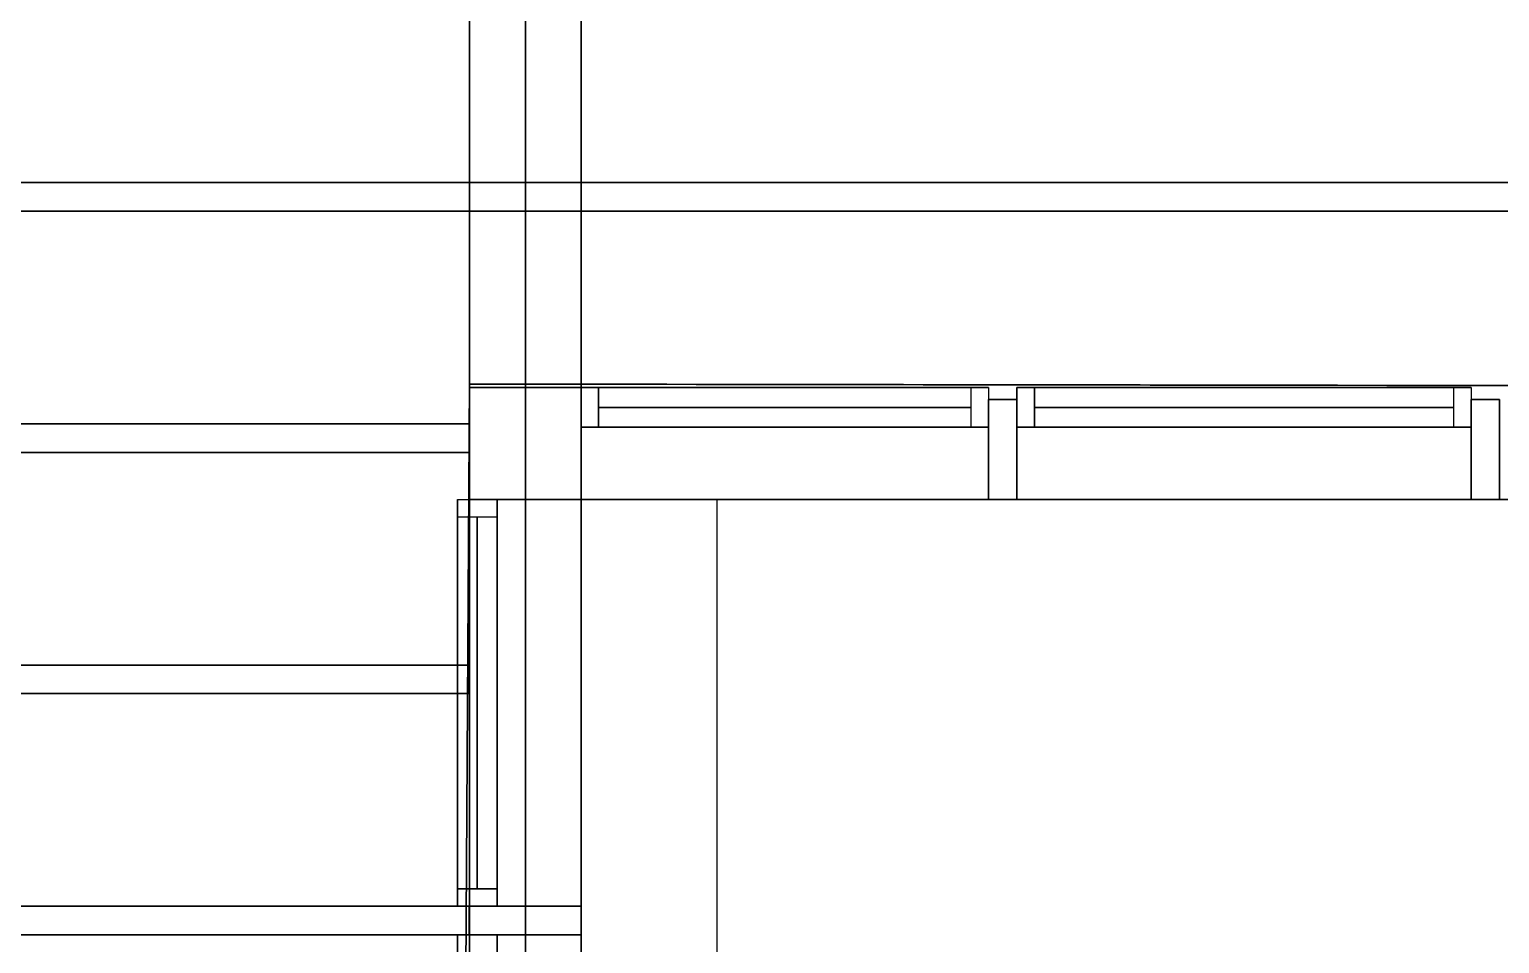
# Model space of a CAD drawing. Header units: millimetres. Extents: x 1429 to 3422, y 966 to 3043.
# Drawn here: x 2196.5 to 2531.5, y 1813.4 to 2021.8 of the extents above; entities that cross this region are included whole.
import ezdxf

# ---------------------------------------------------------------- set-up
doc = ezdxf.new("R2010")
doc.units = ezdxf.units.MM
doc.header["$MEASUREMENT"] = 0
for name, color, linetype in [('3D_BASE HORMIGON', 7, 'Continuous'), ('3D_CARPINTER_A', 7, 'Continuous'), ('3D_CUBIERTA', 7, 'Continuous'), ('3D_MURO', 1, 'Continuous'), ('3D_PILARES', 2, 'Continuous'), ('3D_PISO', 7, 'Continuous'), ('3D_VIDRIO', 131, 'Continuous'), ('3D_VIGAS', 5, 'Continuous')]:
    doc.layers.add(name, color=color, linetype=linetype)

msp = doc.modelspace()

# ---------------------------------------------------------------- linework, layer by layer
at = {"layer": '3D_BASE HORMIGON'}
for p, q in [((2322.29, 1914.63, 180), (2322.29, 1914.63)), ((2322.29, 1818.63, 90), (2322.29, 1818.63, -90))]:
    msp.add_line(p, q, dxfattribs=at)
for points in [[(2872.29, 2602.63), (2872.29, 1914.63), (2322.29, 1914.63), (2322.29, 2161.13), (2296.79, 2161.13), (2296.79, 2162.63), (1984.29, 2162.63), (1984.29, 2382.63), (2184.29, 2382.63), (2184.29, 2602.63), (2872.29, 2602.63)], [(2322.29, 2162.63), (2322.29, 1474.63), (1772.29, 1474.63), (1772.29, 1721.13), (1746.79, 1721.13), (1746.79, 1722.63), (1434.29, 1722.63), (1434.29, 1942.63), (1634.29, 1942.63), (1634.29, 2162.63), (2322.29, 2162.63)], [(2322.29, 2162.63), (2322.29, 1474.63)], [(2322.29, 1474.63), (2322.29, 2162.63)], [(2322.29, 2162.63), (2322.29, 1474.63)], [(2322.29, 1914.63), (2322.29, 2161.13)], [(2322.29, 2161.13), (2322.29, 1914.63)], [(2322.29, 1914.63), (2322.29, 2161.13)], [(2296.79, 2136.13), (2296.79, 1474.63)], [(2322.29, 2136.13), (2322.29, 1474.63)], [(2872.29, 1914.63), (2322.29, 1914.63)], [(2322.29, 1914.63), (2872.29, 1914.63)], [(2872.29, 1914.63), (2322.29, 1914.63)]]:
    msp.add_lwpolyline(points, dxfattribs=at)
for points in [[(2296.79, 2136.13, 90), (2296.79, 1805.38, 90), (2296.79, 1474.63, 90)], [(2296.79, 1474.63, 120), (2296.79, 1805.38, 120), (2296.79, 2136.13, 120)], [(2309.54, 2136.13, 120), (2309.54, 1805.38, 120), (2309.54, 1474.63, 120)], [(2309.54, 1474.63, 90), (2309.54, 1805.38, 90), (2309.54, 2136.13, 90)], [(2322.29, 1474.63, 120), (2322.29, 1805.38, 120), (2322.29, 2136.13, 120)], [(2322.29, 2136.13, 90), (2322.29, 1805.38, 90), (2322.29, 1474.63, 90)]]:
    msp.add_open_spline(points, degree=2, dxfattribs=at)
at = {"layer": '3D_CARPINTER_A'}
for p, q in [((2421.54, 1931.13, 450), (2421.54, 1940.13, 450)), ((2421.54, 1940.13, 210), (2421.54, 1931.13, 210)), ((2425.54, 1931.13, 446), (2425.54, 1940.13, 446)), ((2425.54, 1940.13, 214), (2425.54, 1931.13, 214)), ((2521.04, 1940.13, 214), (2521.04, 1931.13, 214)), ((2521.04, 1940.13, 446), (2521.04, 1931.13, 446)), ((2525.04, 1940.13, 450), (2525.04, 1931.13, 450)), ((2525.04, 1940.13, 210), (2525.04, 1931.13, 210))]:
    msp.add_line(p, q, dxfattribs=at)
msp.add_polyline3d([(1457.29, 1914.63, 432.63), (1457.29, 1722.63, 432.63), (1657.29, 1722.63, 465.35), (1657.29, 1716.63, 465.35), (1689.23, 1716.63, 470.58), (1689.79, 1500.13, 470.67), (2294.09, 1500.13, 569.56), (2296.79, 1940.96, 570), (2844.09, 1940.13, 659.69), (2846.79, 2380.96, 660), (3394.09, 2380.13, 749.62), (3394.15, 3014.73, 749.57), (2759.79, 3017.13, 645.76), (2759.79, 2794.63, 645.76), (2562.29, 2794.63, 613.45), (2562.29, 2577.13, 613.45), (2209.79, 2577.13, 555.76), (2209.79, 2356.13, 555.76), (2010.79, 2356.13, 523.2), (2010.79, 2136.13, 523.2), (1657.29, 2136.13, 465.35), (1657.29, 1914.63, 465.35), (1457.29, 1914.63, 432.63)], dxfattribs=at)
for points, degree in [([(3422.29, 2354.63, 220), (3055.62, 2061.29, 160), (2053.57, 1259.65, -3.97), (1686.9, 966.32, -63.97)], 3), ([(2322.29, 1931.13, 450), (2322.29, 1934.13, 450), (2322.29, 1937.13, 450), (2322.29, 1940.13, 450)], 3), ([(2322.29, 1940.13, 450), (2330.91, 1940.13, 450), (2346.78, 1940.13, 450), (2368.66, 1940.13, 450), (2390.54, 1940.13, 450), (2406.41, 1940.13, 450), (2415.04, 1940.13, 450)], 3), ([(2415.04, 1940.13, 210), (2406.41, 1940.13, 210), (2390.54, 1940.13, 210), (2368.66, 1940.13, 210), (2346.78, 1940.13, 210), (2330.91, 1940.13, 210), (2322.29, 1940.13, 210)], 3), ([(2322.29, 1940.13, 210), (2322.29, 1937.13, 210), (2322.29, 1934.13, 210), (2322.29, 1931.13, 210)], 3), ([(2322.29, 1940.13, 210), (2322.29, 1940.13, 290), (2322.29, 1940.13, 370), (2322.29, 1940.13, 450)], 3), ([(2326.24, 1931.13, 446), (2326.24, 1934.13, 446), (2326.24, 1937.13, 446), (2326.24, 1940.13, 446)], 3), ([(2326.24, 1940.13, 446), (2326.24, 1940.13, 368.67), (2326.24, 1940.13, 291.33), (2326.24, 1940.13, 214)], 3), ([(2326.24, 1940.13, 214), (2326.24, 1937.13, 214), (2326.24, 1934.13, 214), (2326.24, 1931.13, 214)], 3), ([(2411.08, 1940.13, 214), (2411.08, 1937.13, 214), (2411.08, 1934.13, 214), (2411.08, 1931.13, 214)], 3), ([(2411.08, 1940.13, 214), (2411.08, 1940.13, 291.33), (2411.08, 1940.13, 368.67), (2411.08, 1940.13, 446)], 3), ([(2411.08, 1940.13, 446), (2411.08, 1937.13, 446), (2411.08, 1934.13, 446), (2411.08, 1931.13, 446)], 3), ([(2415.04, 1940.13, 450), (2415.04, 1937.13, 450), (2415.04, 1934.13, 450), (2415.04, 1931.13, 450)], 3), ([(2415.04, 1940.13, 450), (2415.04, 1940.13, 370), (2415.04, 1940.13, 290), (2415.04, 1940.13, 210)], 3), ([(2415.04, 1940.13, 210), (2415.04, 1937.13, 210), (2415.04, 1934.13, 210), (2415.04, 1931.13, 210)], 3), ([(2421.54, 1940.13, 450), (2473.29, 1940.13, 450), (2525.04, 1940.13, 450)], 2), ([(2525.04, 1940.13, 210), (2473.29, 1940.13, 210), (2421.54, 1940.13, 210)], 2), ([(2421.54, 1940.13, 210), (2421.54, 1940.13, 330), (2421.54, 1940.13, 450)], 2), ([(2425.54, 1940.13, 446), (2425.54, 1940.13, 330), (2425.54, 1940.13, 214)], 2), ([(2425.54, 1940.13, 214), (2473.29, 1940.13, 214), (2521.04, 1940.13, 214)], 2), ([(2521.04, 1940.13, 446), (2473.29, 1940.13, 446), (2425.54, 1940.13, 446)], 2), ([(2521.04, 1940.13, 214), (2521.04, 1940.13, 330), (2521.04, 1940.13, 446)], 2), ([(2525.04, 1940.13, 450), (2525.04, 1940.13, 330), (2525.04, 1940.13, 210)], 2), ([(2322.29, 1931.13, 450), (2330.91, 1931.13, 450), (2346.78, 1931.13, 450), (2368.66, 1931.13, 450), (2390.54, 1931.13, 450), (2406.41, 1931.13, 450), (2415.04, 1931.13, 450)], 3), ([(2322.29, 1931.13, 210), (2322.29, 1931.13, 290), (2322.29, 1931.13, 370), (2322.29, 1931.13, 450)], 3), ([(2415.04, 1931.13, 210), (2406.41, 1931.13, 210), (2390.54, 1931.13, 210), (2368.66, 1931.13, 210), (2346.78, 1931.13, 210), (2330.91, 1931.13, 210), (2322.29, 1931.13, 210)], 3), ([(2326.24, 1931.13, 446), (2334, 1931.13, 446), (2348.47, 1931.13, 446), (2368.66, 1931.13, 446), (2388.85, 1931.13, 446), (2403.32, 1931.13, 446), (2411.08, 1931.13, 446)], 3), ([(2326.24, 1931.13, 214), (2326.24, 1931.13, 291.33), (2326.24, 1931.13, 368.67), (2326.24, 1931.13, 446)], 3), ([(2411.08, 1931.13, 214), (2403.32, 1931.13, 214), (2388.85, 1931.13, 214), (2368.66, 1931.13, 214), (2348.47, 1931.13, 214), (2334, 1931.13, 214), (2326.24, 1931.13, 214)], 3), ([(2411.08, 1931.13, 446), (2411.08, 1931.13, 368.67), (2411.08, 1931.13, 291.33), (2411.08, 1931.13, 214)], 3), ([(2415.04, 1931.13, 450), (2415.04, 1931.13, 370), (2415.04, 1931.13, 290), (2415.04, 1931.13, 210)], 3), ([(2421.54, 1931.13, 450), (2473.29, 1931.13, 450), (2525.04, 1931.13, 450)], 2), ([(2421.54, 1931.13, 210), (2421.54, 1931.13, 330), (2421.54, 1931.13, 450)], 2), ([(2525.04, 1931.13, 210), (2473.29, 1931.13, 210), (2421.54, 1931.13, 210)], 2), ([(2425.54, 1931.13, 446), (2473.29, 1931.13, 446), (2521.04, 1931.13, 446)], 2), ([(2425.54, 1931.13, 214), (2425.54, 1931.13, 330), (2425.54, 1931.13, 446)], 2), ([(2521.04, 1931.13, 214), (2473.29, 1931.13, 214), (2425.54, 1931.13, 214)], 2), ([(2521.04, 1931.13, 446), (2521.04, 1931.13, 330), (2521.04, 1931.13, 214)], 2), ([(2525.04, 1931.13, 450), (2525.04, 1931.13, 330), (2525.04, 1931.13, 210)], 2), ([(2294.09, 1821.88, 571.03), (2294.09, 1826.19, 571.03), (2294.09, 1834.51, 571.03), (2294.09, 1846.23, 571.03), (2294.09, 1857.38, 571.03), (2294.09, 1868.25, 571.03), (2294.09, 1879.12, 571.03), (2294.09, 1890.27, 571.03), (2294.09, 1901.99, 571.03), (2294.09, 1910.31, 571.03), (2294.09, 1914.63, 571.03)], 3), ([(2294.09, 1914.63, 571.03), (2297.09, 1914.63, 571.03), (2300.09, 1914.63, 571.03), (2303.09, 1914.63, 571.03)], 3), ([(2294.09, 1914.63, 571.03), (2294.09, 1914.63, 491.03), (2294.09, 1914.63, 530), (2294.09, 1914.63, 450)], 3), ([(2294.09, 1914.63, 450), (2297.09, 1914.63, 450), (2300.09, 1914.63, 450), (2303.09, 1914.63, 450)], 3), ([(2294.09, 1914.63, 450), (2294.09, 1910.31, 450), (2294.09, 1901.99, 450), (2294.09, 1890.27, 450), (2294.09, 1879.12, 450), (2294.09, 1868.25, 450), (2294.09, 1857.38, 450), (2294.09, 1846.23, 450), (2294.09, 1834.51, 450), (2294.09, 1826.19, 450), (2294.09, 1821.88, 450)], 3), ([(2303.09, 1821.88, 571.03), (2303.09, 1826.19, 571.03), (2303.09, 1834.51, 571.03), (2303.09, 1846.23, 571.03), (2303.09, 1857.38, 571.03), (2303.09, 1868.25, 571.03), (2303.09, 1879.12, 571.03), (2303.09, 1890.27, 571.03), (2303.09, 1901.99, 571.03), (2303.09, 1910.31, 571.03), (2303.09, 1914.63, 571.03)], 3), ([(2303.09, 1914.63, 450), (2303.09, 1910.31, 450), (2303.09, 1901.99, 450), (2303.09, 1890.27, 450), (2303.09, 1879.12, 450), (2303.09, 1868.25, 450), (2303.09, 1857.38, 450), (2303.09, 1846.23, 450), (2303.09, 1834.51, 450), (2303.09, 1826.19, 450), (2303.09, 1821.88, 450)], 3), ([(2303.09, 1914.63, 571.03), (2303.09, 1914.63, 491.03), (2303.09, 1914.63, 530), (2303.09, 1914.63, 450)], 3), ([(2294.09, 1910.67, 453.9), (2297.09, 1910.67, 453.9), (2300.09, 1910.67, 453.9), (2303.09, 1910.67, 453.9)], 3), ([(2294.09, 1910.67, 453.9), (2294.09, 1910.67, 527.47), (2294.09, 1910.67, 493.57), (2294.09, 1910.67, 567.13)], 3), ([(2294.09, 1910.67, 567.13), (2297.09, 1910.67, 567.13), (2300.09, 1910.67, 567.13), (2303.09, 1910.67, 567.13)], 3), ([(2303.09, 1910.67, 567.13), (2303.09, 1910.67, 493.57), (2303.09, 1910.67, 527.47), (2303.09, 1910.67, 453.9)], 3), ([(2294.09, 1825.84, 567.13), (2294.09, 1825.84, 493.57), (2294.09, 1825.84, 527.47), (2294.09, 1825.84, 453.9)], 3), ([(2303.09, 1825.83, 567.13), (2300.09, 1825.83, 567.13), (2297.09, 1825.83, 567.13), (2294.09, 1825.83, 567.13)], 3), ([(2294.09, 1825.83, 453.9), (2297.09, 1825.83, 453.9), (2300.09, 1825.83, 453.9), (2303.09, 1825.83, 453.9)], 3), ([(2303.09, 1825.83, 453.9), (2303.09, 1825.83, 527.47), (2303.09, 1825.83, 493.57), (2303.09, 1825.83, 567.13)], 3), ([(2303.09, 1821.88, 571.03), (2300.09, 1821.88, 571.03), (2297.09, 1821.88, 571.03), (2294.09, 1821.88, 571.03)], 3), ([(2294.09, 1821.88, 450), (2297.09, 1821.88, 450), (2300.09, 1821.88, 450), (2303.09, 1821.88, 450)], 3), ([(2294.09, 1821.88, 450), (2294.09, 1821.88, 530), (2294.09, 1821.88, 491.03), (2294.09, 1821.88, 571.03)], 3), ([(2303.09, 1821.88, 450), (2303.09, 1821.88, 530), (2303.09, 1821.88, 491.03), (2303.09, 1821.88, 571.03)], 3), ([(2294.09, 1711.88, 571.03), (2294.09, 1720.51, 571.03), (2294.09, 1737.88, 571.03), (2294.09, 1763.63, 571.03), (2294.09, 1789.37, 571.03), (2294.09, 1806.74, 571.03), (2294.09, 1815.38, 571.03)], 3), ([(2294.09, 1815.38, 571.03), (2297.09, 1815.38, 571.03), (2300.09, 1815.38, 571.03), (2303.09, 1815.38, 571.03)], 3), ([(2294.09, 1815.38, 571.03), (2294.09, 1815.38, 491.03), (2294.09, 1815.38, 530), (2294.09, 1815.38, 450)], 3), ([(2294.09, 1815.38, 450), (2297.09, 1815.38, 450), (2300.09, 1815.38, 450), (2303.09, 1815.38, 450)], 3), ([(2294.09, 1815.38, 450), (2294.09, 1806.74, 450), (2294.09, 1789.37, 450), (2294.09, 1763.63, 450), (2294.09, 1737.88, 450), (2294.09, 1720.51, 450), (2294.09, 1711.88, 450)], 3), ([(2303.09, 1711.88, 571.03), (2303.09, 1720.51, 571.03), (2303.09, 1737.88, 571.03), (2303.09, 1763.63, 571.03), (2303.09, 1789.37, 571.03), (2303.09, 1806.74, 571.03), (2303.09, 1815.38, 571.03)], 3), ([(2303.09, 1815.38, 450), (2303.09, 1806.74, 450), (2303.09, 1789.37, 450), (2303.09, 1763.63, 450), (2303.09, 1737.88, 450), (2303.09, 1720.51, 450), (2303.09, 1711.88, 450)], 3), ([(2303.09, 1815.38, 571.03), (2303.09, 1815.38, 491.03), (2303.09, 1815.38, 530), (2303.09, 1815.38, 450)], 3)]:
    msp.add_open_spline(points, degree=degree, dxfattribs=at)
for points, knots in [([(2326.24, 1940.13, 214), (2333.35, 1940.13, 214), (2347.91, 1940.13, 214), (2368.66, 1940.13, 214), (2389.42, 1940.13, 214), (2403.97, 1940.13, 214), (2411.08, 1940.13, 214)], [-423, -423, -423, -423, -401.125, -375.25, -349.375, -327.5, -327.5, -327.5, -327.5]), ([(2411.08, 1940.13, 446), (2403.97, 1940.13, 446), (2389.42, 1940.13, 446), (2368.66, 1940.13, 446), (2347.91, 1940.13, 446), (2333.35, 1940.13, 446), (2326.24, 1940.13, 446)], [-95.5, -95.5, -95.5, -95.5, -73.625, -47.75, -21.875, 0, 0, 0, 0]), ([(2294.09, 1825.84, 453.9), (2294.09, 1828.75, 453.9), (2294.09, 1835.72, 453.9), (2294.09, 1846.23, 453.9), (2294.09, 1857.38, 453.9), (2294.09, 1868.25, 453.9), (2294.09, 1879.12, 453.9), (2294.09, 1890.27, 453.9), (2294.09, 1900.78, 453.9), (2294.09, 1907.75, 453.9), (2294.09, 1910.67, 453.9)], [-423, -423, -423, -423, -414.0625, -401.125, -388.1875, -375.25, -362.3125, -349.375, -336.4375, -327.5, -327.5, -327.5, -327.5]), ([(2294.09, 1910.67, 567.13), (2294.09, 1907.75, 567.13), (2294.09, 1900.78, 567.13), (2294.09, 1890.27, 567.13), (2294.09, 1879.12, 567.13), (2294.09, 1868.25, 567.13), (2294.09, 1857.38, 567.13), (2294.09, 1846.23, 567.13), (2294.09, 1835.72, 567.13), (2294.09, 1828.75, 567.13), (2294.09, 1825.84, 567.13)], [-95.5, -95.5, -95.5, -95.5, -86.5625, -73.625, -60.6875, -47.75, -34.8125, -21.875, -8.9375, 0, 0, 0, 0]), ([(2303.09, 1825.83, 567.13), (2303.09, 1833.63, 567.13), (2303.09, 1844.56, 567.13), (2303.09, 1858.22, 567.13), (2303.09, 1868.25, 567.13), (2303.09, 1878.28, 567.13), (2303.09, 1891.94, 567.13), (2303.09, 1902.87, 567.13), (2303.09, 1910.67, 567.13)], [0, 0, 0, 0, 23.875, 35.8125, 47.75, 59.6875, 71.625, 95.5, 95.5, 95.5, 95.5]), ([(2303.09, 1910.67, 453.9), (2303.09, 1902.87, 453.9), (2303.09, 1891.94, 453.9), (2303.09, 1878.28, 453.9), (2303.09, 1868.25, 453.9), (2303.09, 1858.22, 453.9), (2303.09, 1844.56, 453.9), (2303.09, 1833.63, 453.9), (2303.09, 1825.83, 453.9)], [327.5, 327.5, 327.5, 327.5, 351.375, 363.3125, 375.25, 387.1875, 399.125, 423, 423, 423, 423])]:
    msp.add_open_spline(points, degree=3, knots=knots, dxfattribs=at)
at = {"layer": '3D_CUBIERTA'}
for p, q in [((2296.79, 1940.96, 570), (2296.79, 1940.96, 573)), ((2322.29, 1914.63, 577.17), (2322.29, 1914.63, 582.17))]:
    msp.add_line(p, q, dxfattribs=at)
at = {"layer": '3D_CUBIERTA', "extrusion": (-6.1381e-06, -0.001002, 0.999999)}
for points in [[(2294.09, 1500.7), (2296.79, 1941.53)], [(2296.79, 1941.54), (2294.09, 1500.7)]]:
    msp.add_lwpolyline(points, dxfattribs=at)
at = {"layer": '3D_CUBIERTA', "extrusion": (0.00149, 0.999999, 0.000244172)}
for points in [[(-2293.89, 569.53), (-2841.19, 659.22)], [(-2841.19, 662.22), (-2293.89, 572.53)]]:
    msp.add_lwpolyline(points, dxfattribs=at)
at = {"layer": '3D_CUBIERTA'}
for points in [[(2322.29, 1914.63, 577.17), (2597.29, 1914.63, 622.17), (2872.29, 1914.63, 667.17)], [(2322.29, 1474.63, 577.17), (2322.29, 1694.63, 577.17), (2322.29, 1914.63, 577.17)], [(2322.29, 1914.63, 582.17), (2322.29, 1694.63, 582.17), (2322.29, 1474.63, 582.17)], [(2872.29, 1914.63, 672.17), (2597.29, 1914.63, 627.17), (2322.29, 1914.63, 582.17)]]:
    msp.add_open_spline(points, degree=2, dxfattribs=at)
at = {"layer": '3D_MURO'}
for p, q in [((2296.79, 1940.96, 450), (2296.79, 1940.96, 570)), ((2322.29, 1940.96, 450), (2296.79, 1940.96, 450)), ((2322.29, 1940.13, 180), (2296.79, 1940.13, 180)), ((2296.79, 1914.63, 450), (2296.79, 1914.63, 570))]:
    msp.add_line(p, q, dxfattribs=at)
at = {"layer": '3D_MURO', "extrusion": (-0.161489, 0, 0.986875)}
msp.add_lwpolyline([(-1942.63, 1479.65), (-1694.63, 1479.65), (-1694.63, 1710.68), (-1474.63, 1710.68), (-1474.63, 2384.53), (-1914.63, 2384.53), (-1914.63, 2941.84), (-2354.63, 2941.84), (-2354.63, 3499.16), (-3042.63, 3499.16), (-3042.63, 2802.01), (-2822.63, 2802.01), (-2822.63, 2599.35), (-2602.63, 2599.35), (-2602.63, 2244.69), (-2382.63, 2244.69), (-2382.63, 2042.03), (-2162.63, 2042.03), (-2162.63, 1682.31), (-1942.63, 1682.31), (-1942.63, 1479.65)], dxfattribs=at)
at = {"layer": '3D_MURO'}
for points, degree in [([(2296.79, 2161.13, 180), (2296.79, 2050.63, 180), (2296.79, 1940.13, 180)], 2), ([(2322.29, 1940.13, 180), (2322.29, 2050.63, 180), (2322.29, 2161.13, 180)], 2), ([(2296.79, 1474.63, 120), (2296.79, 1695.13, 120), (2296.79, 1915.63, 120), (2296.79, 2136.13, 120)], 3), ([(2322.29, 1474.63, 120), (2322.29, 1695.13, 120), (2322.29, 1915.63, 120), (2322.29, 2136.13, 120)], 3), ([(2872.29, 1940.13, 664.17), (2680.45, 1940.4, 632.78), (2488.62, 1940.68, 601.39), (2296.79, 1940.96, 570)], 3), ([(2296.79, 1940.96, 570), (2296.79, 1932.18, 570), (2296.79, 1923.4, 570), (2296.79, 1914.63, 570)], 3), ([(2296.79, 1940.96, 450), (2584.54, 1940.54, 450), (2872.29, 1940.13, 450)], 2), ([(2296.79, 1914.63, 450), (2296.79, 1927.79, 450), (2296.79, 1940.96, 450)], 2), ([(2296.79, 1940.96, 450), (2296.79, 1720.54, 450), (2296.79, 1500.13, 450)], 2), ([(2296.79, 1940.13, 180), (2296.79, 1940.54, 315), (2296.79, 1940.96, 450)], 2), ([(2322.29, 1940.96, 450), (2322.29, 1940.54, 315), (2322.29, 1940.13, 180)], 2), ([(2322.29, 1500.13, 450), (2322.29, 1720.54, 450), (2322.29, 1940.96, 450)], 2), ([(2296.79, 1914.63, 570), (2488.62, 1914.63, 601.39), (2680.45, 1914.63, 632.78), (2872.29, 1914.63, 664.17)], 3), ([(2872.29, 1914.63, 450), (2584.54, 1914.63, 450), (2296.79, 1914.63, 450)], 2)]:
    msp.add_open_spline(points, degree=degree, dxfattribs=at)
at = {"layer": '3D_PILARES'}
for p, q in [((2415.04, 1937.43, 210), (2415.04, 1937.43, 450)), ((2421.54, 1937.43, 210), (2421.54, 1937.43, 450)), ((2525.04, 1937.43, 210), (2525.04, 1937.43, 450)), ((2531.54, 1937.43, 210), (2531.54, 1937.43, 450)), ((2415.04, 1914.63, 210), (2415.04, 1914.63, 450)), ((2421.54, 1914.63, 210), (2421.54, 1914.63, 450)), ((2525.04, 1914.63, 210), (2525.04, 1914.63, 450)), ((2531.54, 1914.63, 210), (2531.54, 1914.63, 450)), ((2296.79, 1821.88, 450), (2296.79, 1821.88, 570)), ((2322.29, 1821.88, 450), (2322.29, 1821.88, 574.17)), ((2296.79, 1815.38, 450), (2296.79, 1815.38, 570)), ((2322.29, 1815.38, 450), (2322.29, 1815.38, 574.17))]:
    msp.add_line(p, q, dxfattribs=at)
for points in [[(2415.04, 1914.63), (2415.04, 1937.43)], [(2415.04, 1937.43), (2421.54, 1937.43)], [(2415.04, 1937.43), (2415.04, 1914.63)], [(2421.54, 1937.43), (2415.04, 1937.43)], [(2421.54, 1937.43), (2421.54, 1914.63)], [(2421.54, 1914.63), (2421.54, 1937.43)], [(2525.04, 1914.63), (2525.04, 1937.43)], [(2525.04, 1937.43), (2531.54, 1937.43)], [(2525.04, 1937.43), (2525.04, 1914.63)], [(2531.54, 1937.43), (2525.04, 1937.43)], [(2531.54, 1937.43), (2531.54, 1914.63)], [(2531.54, 1914.63), (2531.54, 1937.43)], [(2415.04, 1914.63), (2421.54, 1914.63)], [(2421.54, 1914.63), (2415.04, 1914.63)], [(2525.04, 1914.63), (2531.54, 1914.63)], [(2531.54, 1914.63), (2525.04, 1914.63)], [(2296.79, 1821.88), (2296.79, 1815.38)], [(2322.29, 1821.88), (2296.79, 1821.88)], [(2322.29, 1815.38), (2322.29, 1821.88)], [(2296.79, 1815.38), (2322.29, 1815.38)]]:
    msp.add_lwpolyline(points, dxfattribs=at)
for points in [[(2296.79, 1815.38, 570), (2296.79, 1817.54, 570), (2296.79, 1819.71, 570), (2296.79, 1821.88, 570)], [(2296.79, 1821.88, 570), (2305.29, 1821.88, 571.39), (2313.79, 1821.88, 572.78), (2322.29, 1821.88, 574.17)], [(2322.29, 1821.88, 574.17), (2322.29, 1819.71, 574.17), (2322.29, 1817.54, 574.17), (2322.29, 1815.38, 574.17)], [(2322.29, 1815.38, 574.17), (2313.79, 1815.38, 572.78), (2305.29, 1815.38, 571.39), (2296.79, 1815.38, 570)]]:
    msp.add_open_spline(points, degree=3, dxfattribs=at)
at = {"layer": '3D_PISO'}
for p, q in [((2296.79, 1940.13, 180), (2296.79, 1940.13, 210)), ((2322.29, 1940.13, 180), (2322.29, 1940.13, 210)), ((2322.29, 1914.63, 180), (2322.29, 1914.63, 210))]:
    msp.add_line(p, q, dxfattribs=at)
msp.add_lwpolyline([(2209.79, 2577.13), (2846.79, 2577.13), (2846.79, 1914.63), (2322.29, 1914.63), (2322.29, 1940.13), (2296.79, 1940.13), (2296.79, 2136.13), (2209.79, 2136.13), (2209.79, 2161.13), (2010.79, 2161.13), (2010.79, 2356.13), (2209.79, 2356.13), (2209.79, 2577.13)], dxfattribs=at)
for points in [[(2296.79, 1940.13, 180), (2296.79, 2038.13, 180), (2296.79, 2136.13, 180)], [(2296.79, 2136.13, 210), (2296.79, 2038.13, 210), (2296.79, 1940.13, 210)], [(2296.79, 2136.13, 90), (2296.79, 1805.38, 90), (2296.79, 1474.63, 90)], [(2296.79, 1474.63, 120), (2296.79, 1805.38, 120), (2296.79, 2136.13, 120)], [(2322.29, 1940.13, 180), (2309.54, 1940.13, 180), (2296.79, 1940.13, 180)], [(2296.79, 1940.13, 210), (2309.54, 1940.13, 210), (2322.29, 1940.13, 210)], [(2322.29, 1914.63, 180), (2322.29, 1927.38, 180), (2322.29, 1940.13, 180)], [(2322.29, 1940.13, 210), (2322.29, 1927.38, 210), (2322.29, 1914.63, 210)], [(2846.79, 1914.63, 180), (2584.54, 1914.63, 180), (2322.29, 1914.63, 180)], [(2322.29, 1914.63, 210), (2584.54, 1914.63, 210), (2846.79, 1914.63, 210)]]:
    msp.add_open_spline(points, degree=2, dxfattribs=at)
at = {"layer": '3D_VIDRIO'}
for points, degree in [([(2326.24, 1935.63, 446), (2326.24, 1935.63, 368.67), (2326.24, 1935.63, 291.33), (2326.24, 1935.63, 214)], 3), ([(2326.24, 1935.63, 214), (2355.16, 1935.63, 214), (2382.16, 1935.63, 214), (2411.08, 1935.63, 214)], 3), ([(2411.08, 1935.63, 446), (2382.16, 1935.63, 446), (2355.16, 1935.63, 446), (2326.24, 1935.63, 446)], 3), ([(2425.54, 1935.63, 446), (2473.29, 1935.63, 446), (2521.04, 1935.63, 446)], 2), ([(2521.04, 1935.63, 214), (2473.29, 1935.63, 214), (2425.54, 1935.63, 214)], 2), ([(2425.54, 1935.63, 214), (2425.54, 1935.63, 330), (2425.54, 1935.63, 446)], 2), ([(2521.04, 1935.63, 446), (2521.04, 1935.63, 330), (2521.04, 1935.63, 214)], 2), ([(2298.59, 1825.83, 453.9), (2298.59, 1833.09, 453.9), (2298.59, 1847.42, 453.9), (2298.59, 1868.25, 453.9), (2298.59, 1889.08, 453.9), (2298.59, 1903.4, 453.9), (2298.59, 1910.67, 453.9)], 3), ([(2298.59, 1910.67, 567.13), (2298.59, 1903.41, 567.13), (2298.59, 1889.08, 567.13), (2298.59, 1868.25, 567.13), (2298.59, 1847.42, 567.13), (2298.59, 1833.09, 567.13), (2298.59, 1825.83, 567.13)], 3), ([(2298.59, 1825.83, 567.13), (2298.59, 1825.83, 493.57), (2298.59, 1825.83, 527.47), (2298.59, 1825.83, 453.9)], 3)]:
    msp.add_open_spline(points, degree=degree, dxfattribs=at)
at = {"layer": '3D_VIDRIO', "extrusion": (0.001541, -0.999999, -7.12853e-09)}
msp.add_open_spline([(2411.08, 1935.63, 214), (2411.08, 1935.63, 291.33), (2411.08, 1935.63, 368.67), (2411.08, 1935.63, 446)], degree=3, dxfattribs=at)
at = {"layer": '3D_VIDRIO', "extrusion": (1, -2.66941e-09, 2.53897e-14)}
msp.add_open_spline([(2298.59, 1910.67, 453.9), (2298.59, 1910.67, 527.47), (2298.59, 1910.67, 493.57), (2298.59, 1910.67, 567.13)], degree=3, dxfattribs=at)
at = {"layer": '3D_VIGAS'}
for points, knots in [([(2846.79, 1986.88, 660), (2796.2, 1986.88, 651.72), (2665.72, 1986.88, 630.37), (2437.13, 1986.88, 592.97), (2252.04, 1986.88, 562.68), (2097.79, 1986.88, 537.44), (1981.22, 1986.88, 518.36), (1898.91, 1986.88, 504.89), (1836.01, 1986.88, 494.6), (1789.96, 1986.88, 487.06), (1757.76, 1986.88, 481.8), (1733.07, 1986.88, 477.76), (1714.7, 1986.88, 474.75), (1701.64, 1986.88, 472.61), (1689.33, 1986.88, 470.6), (1677.79, 1986.88, 468.71), (1668.84, 1986.88, 467.25), (1662.1, 1986.88, 466.14), (1658.87, 1986.88, 465.61), (1657.29, 1986.88, 465.35)], [1249.646178, 1249.646178, 1249.646178, 1249.646178, 1403.41445, 1480.298587, 1557.182723, 1634.066859, 1672.508927, 1710.950995, 1749.393063, 1768.614097, 1787.835131, 1807.056165, 1816.666682, 1826.277199, 1835.887716, 1845.498233, 1855.10875, 1859.914009, 1864.719267, 1864.719267, 1864.719267, 1864.719267]), ([(1657.29, 1986.88, 420.35), (1658.87, 1986.88, 420.61), (1662.03, 1986.88, 421.13), (1668.34, 1986.88, 422.16), (1676.77, 1986.88, 423.54), (1687.7, 1986.88, 425.33), (1699.43, 1986.88, 427.25), (1711.93, 1986.88, 429.3), (1729.58, 1986.88, 432.18), (1753.42, 1986.88, 436.09), (1784.67, 1986.88, 441.2), (1829.57, 1986.88, 448.55), (1891.24, 1986.88, 458.64), (1972.39, 1986.88, 471.92), (2087.84, 1986.88, 490.81), (2241.5, 1986.88, 515.95), (2427.18, 1986.88, 546.34), (2658.27, 1986.88, 584.15), (2792.56, 1986.88, 606.13), (2846.54, 1986.88, 614.96)], [621.573089, 621.573089, 621.573089, 621.573089, 626.378348, 631.183606, 640.794123, 650.40464, 660.015157, 669.625674, 679.236191, 698.457225, 717.678259, 736.899293, 775.341361, 813.783429, 852.225497, 929.109634, 1005.99377, 1082.877906, 1236.646178, 1236.646178, 1236.646178, 1236.646178]), ([(1657.29, 1980.38, 465.35), (1658.87, 1980.38, 465.61), (1662.1, 1980.38, 466.14), (1668.84, 1980.38, 467.25), (1677.79, 1980.38, 468.71), (1689.33, 1980.38, 470.6), (1701.64, 1980.38, 472.61), (1714.7, 1980.38, 474.75), (1733.07, 1980.38, 477.76), (1757.76, 1980.38, 481.8), (1789.96, 1980.38, 487.06), (1836.01, 1980.38, 494.6), (1898.91, 1980.38, 504.89), (1981.22, 1980.38, 518.36), (2097.79, 1980.38, 537.44), (2252.04, 1980.38, 562.68), (2437.13, 1980.38, 592.97), (2665.72, 1980.38, 630.37), (2796.2, 1980.38, 651.72), (2846.79, 1980.38, 660)], [1871.219267, 1871.219267, 1871.219267, 1871.219267, 1876.024526, 1880.829784, 1890.440301, 1900.050818, 1909.661335, 1919.271852, 1928.882369, 1948.103403, 1967.324437, 1986.545471, 2024.987539, 2063.429608, 2101.871676, 2178.755812, 2255.639948, 2332.524084, 2486.292356, 2486.292356, 2486.292356, 2486.292356]), ([(2846.54, 1980.38, 614.96), (2792.56, 1980.38, 606.13), (2658.27, 1980.38, 584.15), (2427.18, 1980.38, 546.34), (2241.5, 1980.38, 515.95), (2087.84, 1980.38, 490.81), (1972.39, 1980.38, 471.92), (1891.24, 1980.38, 458.64), (1829.57, 1980.38, 448.55), (1784.67, 1980.38, 441.2), (1753.42, 1980.38, 436.09), (1729.58, 1980.38, 432.18), (1711.93, 1980.38, 429.3), (1699.43, 1980.38, 427.25), (1687.7, 1980.38, 425.33), (1676.77, 1980.38, 423.54), (1668.34, 1980.38, 422.16), (1662.03, 1980.38, 421.13), (1658.87, 1980.38, 420.61), (1657.29, 1980.38, 420.35)], [0, 0, 0, 0, 153.768272, 230.652408, 307.536545, 384.420681, 422.862749, 461.304817, 499.746885, 518.967919, 538.188953, 557.409987, 567.020504, 576.631021, 586.241538, 595.852055, 605.462572, 610.267831, 615.073089, 615.073089, 615.073089, 615.073089]), ([(2296.79, 1931.88, 570), (2246.2, 1931.88, 561.72), (2115.97, 1931.88, 540.41), (1916.86, 1931.88, 507.83), (1761.92, 1931.88, 482.48), (1689.87, 1931.88, 470.69), (1657.29, 1931.88, 465.35)], [1249.646178, 1249.646178, 1249.646178, 1249.646178, 1403.41445, 1557.182723, 1634.066859, 1702.553706, 1702.553706, 1702.553706, 1702.553706]), ([(1657.29, 1931.88, 420.35), (1688.61, 1931.88, 425.48), (1759.13, 1931.88, 437.02), (1912.56, 1931.88, 462.13), (2112.49, 1931.88, 494.84), (2244.75, 1931.88, 516.48), (2296.69, 1931.88, 524.98)], [785.964953, 785.964953, 785.964953, 785.964953, 852.225497, 929.109634, 1082.877906, 1236.646178, 1236.646178, 1236.646178, 1236.646178]), ([(2296.69, 1925.38, 524.98), (2244.75, 1925.38, 516.48), (2112.49, 1925.38, 494.84), (1912.56, 1925.38, 462.13), (1759.13, 1925.38, 437.02), (1688.61, 1925.38, 425.48), (1657.29, 1925.38, 420.35)], [0, 0, 0, 0, 153.768272, 307.536545, 384.420681, 450.681225, 450.681225, 450.681225, 450.681225]), ([(1657.29, 1925.38, 465.35), (1689.87, 1925.38, 470.69), (1761.92, 1925.38, 482.48), (1916.86, 1925.38, 507.83), (2115.97, 1925.38, 540.41), (2246.2, 1925.38, 561.72), (2296.79, 1925.38, 570)], [2033.384828, 2033.384828, 2033.384828, 2033.384828, 2101.871676, 2178.755812, 2332.524084, 2486.292356, 2486.292356, 2486.292356, 2486.292356]), ([(2296.79, 1876.88, 570), (2246.2, 1876.88, 561.72), (2115.97, 1876.88, 540.41), (1916.86, 1876.88, 507.83), (1761.92, 1876.88, 482.48), (1689.87, 1876.88, 470.69), (1657.29, 1876.88, 465.35)], [1249.646178, 1249.646178, 1249.646178, 1249.646178, 1403.41445, 1557.182723, 1634.066859, 1702.553706, 1702.553706, 1702.553706, 1702.553706]), ([(1657.29, 1876.88, 420.35), (1688.61, 1876.88, 425.48), (1759.13, 1876.88, 437.02), (1912.56, 1876.88, 462.13), (2112.49, 1876.88, 494.84), (2244.75, 1876.88, 516.48), (2296.69, 1876.88, 524.98)], [785.964953, 785.964953, 785.964953, 785.964953, 852.225497, 929.109634, 1082.877906, 1236.646178, 1236.646178, 1236.646178, 1236.646178]), ([(2296.69, 1870.38, 524.98), (2244.75, 1870.38, 516.48), (2112.49, 1870.38, 494.84), (1912.56, 1870.38, 462.13), (1759.13, 1870.38, 437.02), (1688.61, 1870.38, 425.48), (1657.29, 1870.38, 420.35)], [0, 0, 0, 0, 153.768272, 307.536545, 384.420681, 450.681225, 450.681225, 450.681225, 450.681225]), ([(1657.29, 1870.38, 465.35), (1689.87, 1870.38, 470.69), (1761.92, 1870.38, 482.48), (1916.86, 1870.38, 507.83), (2115.97, 1870.38, 540.41), (2246.2, 1870.38, 561.72), (2296.79, 1870.38, 570)], [2033.384828, 2033.384828, 2033.384828, 2033.384828, 2101.871676, 2178.755812, 2332.524084, 2486.292356, 2486.292356, 2486.292356, 2486.292356]), ([(2296.79, 1821.88, 570), (2246.2, 1821.88, 561.72), (2115.97, 1821.88, 540.41), (1916.86, 1821.88, 507.83), (1761.92, 1821.88, 482.48), (1689.87, 1821.88, 470.69), (1657.29, 1821.88, 465.35)], [1249.646178, 1249.646178, 1249.646178, 1249.646178, 1403.41445, 1557.182723, 1634.066859, 1702.553706, 1702.553706, 1702.553706, 1702.553706]), ([(1657.29, 1821.88, 420.35), (1688.61, 1821.88, 425.48), (1759.13, 1821.88, 437.02), (1912.56, 1821.88, 462.13), (2112.49, 1821.88, 494.84), (2244.75, 1821.88, 516.48), (2296.69, 1821.88, 524.98)], [785.964953, 785.964953, 785.964953, 785.964953, 852.225497, 929.109634, 1082.877906, 1236.646178, 1236.646178, 1236.646178, 1236.646178]), ([(2296.69, 1815.38, 524.98), (2244.75, 1815.38, 516.48), (2112.49, 1815.38, 494.84), (1912.56, 1815.38, 462.13), (1759.13, 1815.38, 437.02), (1688.61, 1815.38, 425.48), (1657.29, 1815.38, 420.35)], [0, 0, 0, 0, 153.768272, 307.536545, 384.420681, 450.681225, 450.681225, 450.681225, 450.681225]), ([(1657.29, 1815.38, 465.35), (1689.87, 1815.38, 470.69), (1761.92, 1815.38, 482.48), (1916.86, 1815.38, 507.83), (2115.97, 1815.38, 540.41), (2246.2, 1815.38, 561.72), (2296.79, 1815.38, 570)], [2033.384828, 2033.384828, 2033.384828, 2033.384828, 2101.871676, 2178.755812, 2332.524084, 2486.292356, 2486.292356, 2486.292356, 2486.292356])]:
    msp.add_open_spline(points, degree=3, knots=knots, dxfattribs=at)
for points in [[(2296.69, 1931.88, 524.98), (2296.69, 1929.71, 524.98), (2296.69, 1927.54, 524.98), (2296.69, 1925.38, 524.98)], [(2296.79, 1925.38, 570), (2296.79, 1927.54, 570), (2296.79, 1929.71, 570), (2296.79, 1931.88, 570)], [(2296.69, 1876.88, 524.98), (2296.69, 1874.71, 524.98), (2296.69, 1872.54, 524.98), (2296.69, 1870.38, 524.98)], [(2296.79, 1870.38, 570), (2296.79, 1872.54, 570), (2296.79, 1874.71, 570), (2296.79, 1876.88, 570)], [(2296.69, 1821.88, 524.98), (2296.69, 1819.71, 524.98), (2296.69, 1817.54, 524.98), (2296.69, 1815.38, 524.98)], [(2296.79, 1815.38, 570), (2296.79, 1817.54, 570), (2296.79, 1819.71, 570), (2296.79, 1821.88, 570)]]:
    msp.add_open_spline(points, degree=3, dxfattribs=at)
at = {"layer": '3D_VIGAS', "extrusion": (7.06397e-12, 1, -1.51582e-14)}
for points in [[(2296.79, 1931.88, 570), (2296.79, 1931.88, 555), (2296.75, 1931.88, 539.99), (2296.69, 1931.88, 524.98)], [(2296.79, 1876.88, 570), (2296.79, 1876.88, 555), (2296.75, 1876.88, 539.99), (2296.69, 1876.88, 524.98)], [(2296.79, 1821.88, 570), (2296.79, 1821.88, 555), (2296.75, 1821.88, 539.99), (2296.69, 1821.88, 524.98)]]:
    msp.add_open_spline(points, degree=3, dxfattribs=at)
at = {"layer": '3D_VIGAS', "extrusion": (0, 1, 0)}
for points in [[(2296.79, 1925.38, 570), (2296.79, 1925.38, 555), (2296.75, 1925.38, 539.99), (2296.69, 1925.38, 524.98)], [(2296.79, 1870.38, 570), (2296.79, 1870.38, 555), (2296.75, 1870.38, 539.99), (2296.69, 1870.38, 524.98)], [(2296.79, 1815.38, 570), (2296.79, 1815.38, 555), (2296.75, 1815.38, 539.99), (2296.69, 1815.38, 524.98)]]:
    msp.add_open_spline(points, degree=3, dxfattribs=at)

doc.saveas('drawing.dxf')
